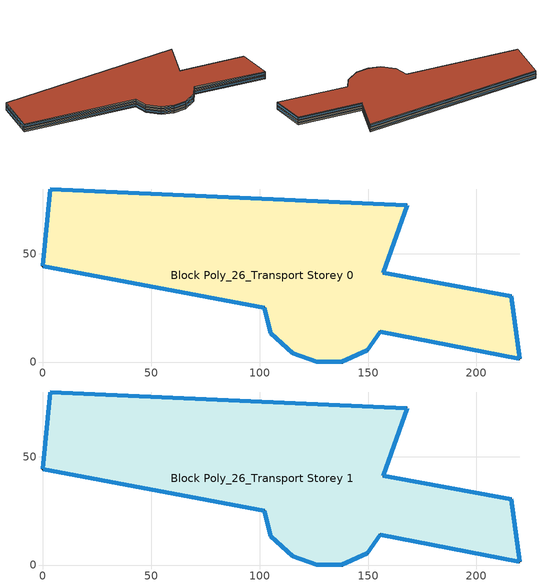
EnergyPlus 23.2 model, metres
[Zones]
Block Poly_26_Transport Storey 0
 floor ground (HSCWZ_Public&Industrial_2005_FloorGround): 216.02,30.39 219.9,1.4 155.59,14.05 149.56,5.49 137.87,0 126.25,0.16 115.16,3.98 105.19,13.32 102.22,25.11 0,44.29 3.36,79.83 168.03,72.31 157.02,41.09 z0
 wall outside (HSCWZ_Public&Industrial_2005_ExtWall): 0,44.29 102.22,25.11 105.19,13.32 115.16,3.98 126.25,0.16 137.87,0 149.56,5.49 155.59,14.05 219.9,1.4 216.02,30.39 157.02,41.09 168.03,72.31 3.36,79.83 0,44.29 z0:4
 window (HSCWZ_Public&Industrial_2005_Win): 0.05,44.28 102.17,25.12 / 102.22,25.11 105.19,13.33 / 105.2,13.32 115.15,3.98 / 115.16,3.98 126.24,0.17 / 126.26,0.16 137.86,0 / 137.87,0 149.56,5.49 / 149.57,5.49 155.59,14.05 / 155.62,14.05 219.86,1.41 / 219.89,1.41 216.02,30.38 / 215.99,30.4 157.05,41.08 / 157.02,41.1 168.02,72.29 / 167.95,72.31 3.44,79.83 / 3.36,79.81 0,44.31 z1.3:2.7
Block Poly_26_Transport Storey 1
 floor to Block Poly_26_Transport Storey 0 (HSCWZ_Public&Industrial_2005_FloorSlab): 216.02,30.39 219.9,1.4 155.59,14.05 149.56,5.49 137.87,0 126.25,0.16 115.16,3.98 105.19,13.32 102.22,25.11 0,44.29 3.36,79.83 168.03,72.31 157.02,41.09 z4
 wall outside (HSCWZ_Public&Industrial_2005_ExtWall): 0,44.29 102.22,25.11 105.19,13.32 115.16,3.98 126.25,0.16 137.87,0 149.56,5.49 155.59,14.05 219.9,1.4 216.02,30.39 157.02,41.09 168.03,72.31 3.36,79.83 0,44.29 z4:8
 window (HSCWZ_Public&Industrial_2005_Win): 0.05,44.28 102.17,25.12 / 102.22,25.11 105.19,13.33 / 105.2,13.32 115.15,3.98 / 115.16,3.98 126.24,0.17 / 126.26,0.16 137.86,0 / 137.87,0 149.56,5.49 / 149.57,5.49 155.59,14.05 / 155.62,14.05 219.86,1.41 / 219.89,1.41 216.02,30.38 / 215.99,30.4 157.05,41.08 / 157.02,41.1 168.02,72.29 / 167.95,72.31 3.44,79.83 / 3.36,79.81 0,44.31 z5.3:6.7
 roof outside (HSCWZ_Public&Industrial_2005_Roof): 219.9,1.4 216.02,30.39 157.02,41.09 168.03,72.31 3.36,79.83 0,44.29 102.22,25.11 105.19,13.32 115.16,3.98 126.25,0.16 137.87,0 149.56,5.49 155.59,14.05 z8
[BUILDING]
shang4hai3shi4_Transport_6_7_2005: North Axis=0; Terrain=City; Loads Convergence Tolerance Value=0.04; Temperature Convergence Tolerance Value=0.4; Solar Distribution=FullExterior; Maximum Number of Warmup Days=25; Minimum Number of Warmup Days=1
[MATERIAL] Thermal Absorptance=0.9; Solar Absorptance=0.7; Visible Absorptance=0.7
Name | Roughness | Thickness | Conductivity | Density | Specific Heat
Concrete | MediumRough | 0.1 | 1.7 | 2240 | 900
Brick | MediumRough | 0.1 | 0.72 | 1920 | 840
Tile | Smooth | 0.02 | 1.3 | 2200 | 900
Gypsum | Smooth | 0.015 | 0.16 | 800 | 1090
AsphaltFelt | Smooth | 0.01 | 0.2 | 960 | 1000
Insulation 0.011 | Rough | 0.011 | 0.04 | 40 | 1500
Insulation 0.021 | Rough | 0.021 | 0.04 | 40 | 1500
Insulation 0.022 | Rough | 0.022 | 0.04 | 40 | 1500
Insulation 0.043 | Rough | 0.043 | 0.04 | 40 | 1500
[WINDOWMATERIAL:SIMPLEGLAZINGSYSTEM]
HSCWZ_Public&Industrial_2005_Win_material: UFactor=3.175; Solar Heat Gain Coefficient=0.485
[CONSTRUCTION]
HSCWZ_Public&Industrial_2005_FloorSlab: Tile, Concrete, Insulation 0.021, Concrete, Tile
HSCWZ_Public&Industrial_2005_FloorGround: Tile, Concrete, Gypsum, Insulation 0.043
HSCWZ_Public&Industrial_2005_Win: HSCWZ_Public&Industrial_2005_Win_material
HSCWZ_Public&Industrial_2005_Roof: AsphaltFelt, Concrete, Insulation 0.022
HSCWZ_Public&Industrial_2005_ExtWall: Brick, Concrete, Insulation 0.011
[ZONE] Type=1; Multiplier=1; Ceiling Height=autocalculate; Volume=autocalculate; Floor Area=autocalculate; Part of Total Floor Area=Yes
Block Poly_26_Transport Storey 0; Block Poly_26_Transport Storey 1
[PEOPLE] Number of People Schedule=People_Schedule; Number of People Calculation Method=Area/Person; Floor Area per Person=0.83; Fraction Radiant=0.3; Sensible Heat Fraction=autocalculate; Activity Level Schedule=CN_GenericActivityLevel; Carbon Dioxide Generation Rate=3.82e-08; Enable ASHRAE 55 Comfort Warnings=No; Mean Radiant Temperature Calculation Type=ZoneAveraged; Clothing Insulation Calculation Method=ClothingInsulationSchedule; Cold Stress Temperature Threshold=15.56; Heat Stress Temperature Threshold=30
Name | Zone or ZoneList or Space or SpaceList
People_Block Poly_26_Transport Storey 0 | Block Poly_26_Transport Storey 0
People_Block Poly_26_Transport Storey 1 | Block Poly_26_Transport Storey 1
[LIGHTS] Schedule=Lights_Schedule; Design Level Calculation Method=Watts/Area; Watts per Zone Floor Area=13; Return Air Fraction=0; Fraction Radiant=0; Fraction Visible=0; Fraction Replaceable=1; EndUse Subcategory=General; Return Air Fraction Calculated from Plenum Temperature=No; Return Air Fraction Function of Plenum Temperature Coefficient 1=0; Return Air Fraction Function of Plenum Temperature Coefficient 2=0
Name | Zone or ZoneList or Space or SpaceList
Lights_Block Poly_26_Transport Storey 0 | Block Poly_26_Transport Storey 0
Lights_Block Poly_26_Transport Storey 1 | Block Poly_26_Transport Storey 1
[ELECTRICEQUIPMENT] Schedule=ElectricEquipment_Schedule; Design Level Calculation Method=Watts/Area; Watts per Zone Floor Area=20; Fraction Latent=0; Fraction Radiant=0; Fraction Lost=0; EndUse Subcategory=General
Name | Zone or ZoneList or Space or SpaceList
ElectricEquipment_Block Poly_26_Transport Storey 0 | Block Poly_26_Transport Storey 0
ElectricEquipment_Block Poly_26_Transport Storey 1 | Block Poly_26_Transport Storey 1
[ZONEINFILTRATION:DESIGNFLOWRATE] Schedule=AirEx_ConditionedTime_Schedule; Design Flow Rate Calculation Method=AirChanges/Hour; Air Changes per Hour=1; Constant Term Coefficient=1; Temperature Term Coefficient=0; Velocity Term Coefficient=0; Velocity Squared Term Coefficient=0
Name | Zone or ZoneList or Space or SpaceList
Infil 1 | Block Poly_26_Transport Storey 0
Infil 2 | Block Poly_26_Transport Storey 1
[HVACTEMPLATE:THERMOSTAT]
HVACTemp: Heating Setpoint Schedule=Heating_SP_Schedule; Cooling Setpoint Schedule=Cooling_SP_Schedule
[HVACTEMPLATE:ZONE:IDEALLOADSAIRSYSTEM] Template Thermostat=HVACTemp; System Availability Schedule=HVAC_ConditionedTime_Schedule; Maximum Heating Supply Air Temperature=50; Minimum Cooling Supply Air Temperature=13; Maximum Heating Supply Air Humidity Ratio=0.0156; Minimum Cooling Supply Air Humidity Ratio=0.0077; Heating Limit=NoLimit; Cooling Limit=NoLimit; Heating Availability Schedule=Heating_Period_Schedule; Cooling Availability Schedule=Cooling_Period_Schedule; Dehumidification Control Type=ConstantSensibleHeatRatio; Cooling Sensible Heat Ratio=0.7; Dehumidification Setpoint=60; Humidification Control Type=None; Humidification Setpoint=30; Outdoor Air Method=None; Outdoor Air Flow Rate per Person=0.00944; Outdoor Air Flow Rate per Zone Floor Area=0; Outdoor Air Flow Rate per Zone=0; Demand Controlled Ventilation Type=None; Outdoor Air Economizer Type=NoEconomizer; Heat Recovery Type=None; Sensible Heat Recovery Effectiveness=0.7; Latent Heat Recovery Effectiveness=0.65
Block Poly_26_Transport Storey 0; Block Poly_26_Transport Storey 1
[SCHEDULE:COMPACT]
People_Schedule: Through: 12/31, For: Weekdays, Until: 05:00, 0.1, Until: 07:00, 0.4, Until: 09:00, 0.75, Until: 12:00, 0.6, Until: 15:00, 0.65, Until: 18:00, 0.7, Until: 21:00, 0.8, Until: 24:00, 0.25, For: AllOtherDays, Until: 05:00, 0.15, Until: 07:00, 0.5, Until: 09:00, 0.85, Until: 12:00, 0.8, Until: 15:00, 0.9, Until: 18:00, 0.95, Until: 21:00, 0.95, Until: 24:00, 0.5
Lights_Schedule: Through: 12/31, For: Weekdays, Until: 05:00, 0.1, Until: 07:00, 0.45, Until: 09:00, 0.85, Until: 12:00, 0.75, Until: 14:00, 0.8, Until: 17:00, 0.65, Until: 20:00, 0.9, Until: 22:00, 0.6, Until: 24:00, 0.25, For: AllOtherDays, Until: 24:00, 0.7
ElectricEquipment_Schedule: Through: 12/31, For: Weekdays, Until: 05:00, 0.15, Until: 07:00, 0.45, Until: 09:00, 0.85, Until: 12:00, 0.75, Until: 14:00, 0.8, Until: 17:00, 0.65, Until: 20:00, 0.9, Until: 22:00, 0.6, Until: 24:00, 0.25, For: AllOtherDays, Until: 24:00, 0.7
Heating_SP_Schedule: Through: 12/31, For: AllDays, Until: 05:00, 5, Until: 06:00, 12, Until: 22:00, 18, Until: 24:00, 12
Cooling_SP_Schedule: Through: 12/31, For: AllDays, Until: 05:00, 37, Until: 06:00, 28, Until: 22:00, 25, Until: 24:00, 28
Heating_Period_Schedule: Through: 04/15, For: AllDays, Until: 24:00, 1, Through: 11/01, For: AllDays, Until: 24:00, 0, Through: 12/31, For: AllDays, Until: 24:00, 1
Cooling_Period_Schedule: Through: 04/15, For: AllDays, Until: 24:00, 0, Through: 10/31, For: AllDays, Until: 24:00, 1, Through: 12/31, For: AllDays, Until: 24:00, 0
HVAC_ConditionedTime_Schedule: Through: 12/31, For: AllDays, Until: 01:00, 1, Until: 05:00, 0, Until: 24:00, 1
AirEx_ConditionedTime_Schedule: Through: 12/31, For: AllDays, Until: 01:00, 3, Until: 05:00, 0, Until: 24:00, 4
CN_GenericActivityLevel: Through: 12/31, For: Weekdays, Until: 08:00, 80, Until: 18:00, 120, Until: 24:00, 80, For: AllOtherDays, Until: 24:00, 80
